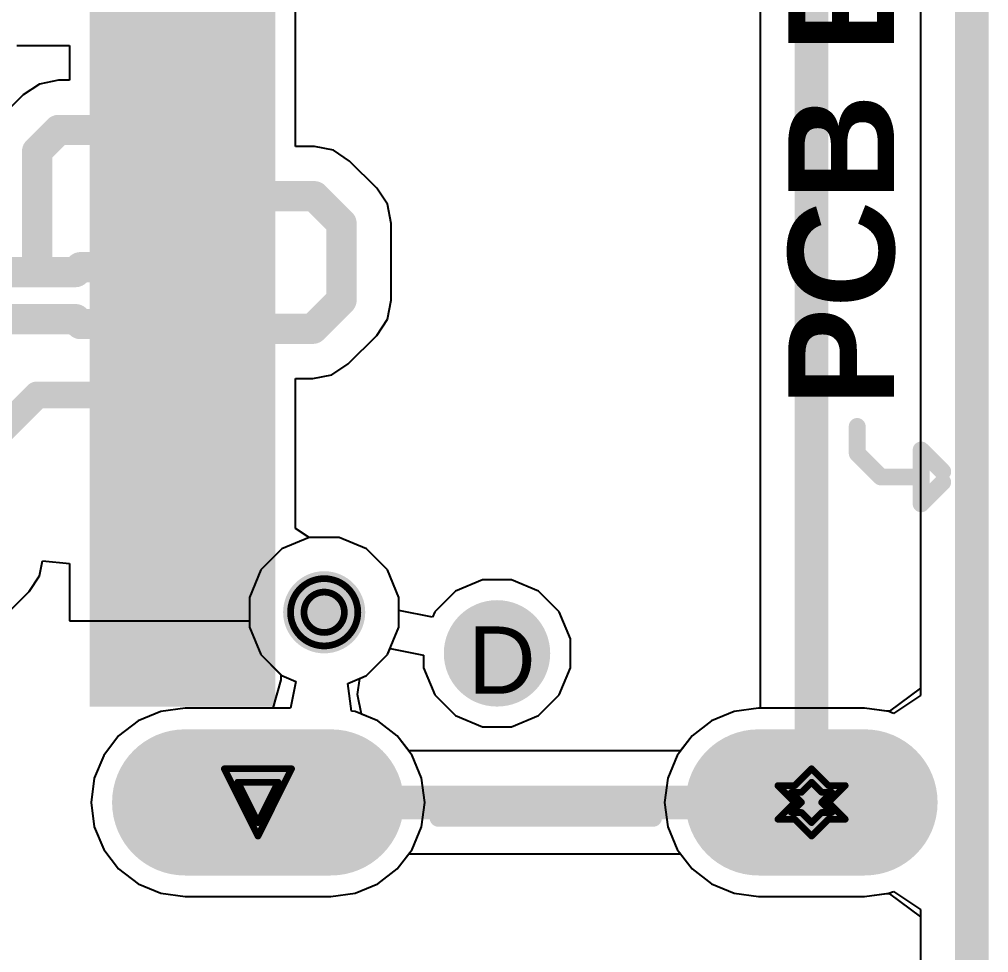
# Model space of a CAD drawing. Header units: inches. Extents: x 0 to 5401, y 0 to 5414.
# Drawn here: x 142.81 to 150.13, y 73.13 to 80.17 of the extents above; entities that cross this region are included whole.
import ezdxf

# ---------------------------------------------------------------- set-up
doc = ezdxf.new("R2010")
doc.units = ezdxf.units.IN
for name, color, linetype in [('Board Outline', 216, 'Continuous'), ('Bottom Layer', 5, 'Continuous'), ('Bottom Solder', 6, 'Continuous'), ('Drill Drawing', 1, 'Continuous'), ('Layer 1', 16, 'Continuous'), ('Layer 2', 76, 'Continuous'), ('Mechanical 13', 56, 'Continuous'), ('Multi-Layer', 9, 'Continuous'), ('Pad Holes', 156, 'Continuous'), ('Top Layer', 1, 'Continuous'), ('Top Overlay', 2, 'Continuous'), ('Top Paste', 8, 'Continuous'), ('Top Solder', 216, 'Continuous'), ('Via Holes', 16, 'Continuous')]:
    doc.layers.add(name, color=color, linetype=linetype)
doc.styles.add('Arial', font='', dxfattribs={"height": 0.2})
doc.styles.add('Arial_Bold', font='', dxfattribs={"height": 0.2})
doc.styles.get('Arial').set_extended_font_data('Arial')
doc.styles.get('Arial_Bold').set_extended_font_data('Arial', bold=True)

# ---------------------------------------------------------------- blocks, each defined once
blk = doc.blocks.new('TYPE_C_31_M_12__197')
at = {"layer": 'Bottom Layer'}
h = blk.add_hatch(color=5, dxfattribs=at)
edge = h.paths.add_edge_path()
edge.add_arc((-4.325, 2.355), 0.45, 0, 180)
edge.add_line((-4.775, 2.355), (-4.775, 1.255))
edge.add_arc((-4.325, 1.255), 0.45, 180, 360)
edge.add_line((-3.875, 1.255), (-3.875, 2.355))
h = blk.add_hatch(color=5, dxfattribs=at)
edge = h.paths.add_edge_path()
edge.add_arc((-4.325, -2.775), 0.45, 180, 360)
edge.add_line((-3.875, -2.775), (-3.875, -1.975))
edge.add_arc((-4.325, -1.975), 0.45, 0, 180)
edge.add_line((-4.775, -1.975), (-4.775, -2.775))
at = {"layer": 'Bottom Solder'}
h = blk.add_hatch(color=6, dxfattribs=at)
edge = h.paths.add_edge_path()
edge.add_arc((-4.325, 2.355), 0.5516, 0, 180)
edge.add_line((-4.8766, 2.355), (-4.8766, 1.255))
edge.add_arc((-4.325, 1.255), 0.5516, 180, 360)
edge.add_line((-3.7734, 1.255), (-3.7734, 2.355))
h = blk.add_hatch(color=6, dxfattribs=at)
edge = h.paths.add_edge_path()
edge.add_arc((-2.89, 1.305), 0.1016, 0, 360)
h = blk.add_hatch(color=6, dxfattribs=at)
edge = h.paths.add_edge_path()
edge.add_arc((-4.325, -2.775), 0.5516, 180, 360)
edge.add_line((-3.7734, -2.775), (-3.7734, -1.975))
edge.add_arc((-4.325, -1.975), 0.5516, 0, 180)
edge.add_line((-4.8766, -1.975), (-4.8766, -2.775))
at = {"layer": 'Layer 1'}
h = blk.add_hatch(color=16, dxfattribs=at)
edge = h.paths.add_edge_path()
edge.add_arc((-4.325, 2.355), 0.45, 0, 180)
edge.add_line((-4.775, 2.355), (-4.775, 1.255))
edge.add_arc((-4.325, 1.255), 0.45, 180, 360)
edge.add_line((-3.875, 1.255), (-3.875, 2.355))
h = blk.add_hatch(color=16, dxfattribs=at)
edge = h.paths.add_edge_path()
edge.add_arc((-4.325, -2.775), 0.45, 180, 360)
edge.add_line((-3.875, -2.775), (-3.875, -1.975))
edge.add_arc((-4.325, -1.975), 0.45, 0, 180)
edge.add_line((-4.775, -1.975), (-4.775, -2.775))
at = {"layer": 'Layer 2'}
h = blk.add_hatch(color=76, dxfattribs=at)
edge = h.paths.add_edge_path()
edge.add_arc((-4.325, 2.355), 0.45, 0, 180)
edge.add_line((-4.775, 2.355), (-4.775, 1.255))
edge.add_arc((-4.325, 1.255), 0.45, 180, 360)
edge.add_line((-3.875, 1.255), (-3.875, 2.355))
h = blk.add_hatch(color=76, dxfattribs=at)
edge = h.paths.add_edge_path()
edge.add_arc((-4.325, -2.775), 0.45, 180, 360)
edge.add_line((-3.875, -2.775), (-3.875, -1.975))
edge.add_arc((-4.325, -1.975), 0.45, 0, 180)
edge.add_line((-4.775, -1.975), (-4.775, -2.775))
at = {"layer": 'Multi-Layer'}
h = blk.add_hatch(color=9, dxfattribs=at)
edge = h.paths.add_edge_path()
edge.add_arc((-4.325, 2.355), 0.45, 0, 180)
edge.add_line((-4.775, 2.355), (-4.775, 1.255))
edge.add_arc((-4.325, 1.255), 0.45, 180, 360)
edge.add_line((-3.875, 1.255), (-3.875, 2.355))
h = blk.add_hatch(color=9, dxfattribs=at)
edge = h.paths.add_edge_path()
edge.add_arc((-4.325, -2.775), 0.45, 180, 360)
edge.add_line((-3.875, -2.775), (-3.875, -1.975))
edge.add_arc((-4.325, -1.975), 0.45, 0, 180)
edge.add_line((-4.775, -1.975), (-4.775, -2.775))
at = {"layer": 'Pad Holes'}
h = blk.add_hatch(color=7, dxfattribs=at)
edge = h.paths.add_edge_path()
edge.add_arc((-4.325, 1.255), 0.3, 180, 360)
edge.add_line((-4.025, 1.255), (-4.025, 2.355))
edge.add_arc((-4.325, 2.355), 0.3, 0, 180)
edge.add_line((-4.625, 2.355), (-4.625, 1.255))
h = blk.add_hatch(color=7, dxfattribs=at)
edge = h.paths.add_edge_path()
edge.add_arc((-2.89, 1.305), 0.31, 0, 360)
h = blk.add_hatch(color=7, dxfattribs=at)
edge = h.paths.add_edge_path()
edge.add_arc((-4.325, -2.775), 0.3, 180, 360)
edge.add_line((-4.025, -2.775), (-4.025, -1.975))
edge.add_arc((-4.325, -1.975), 0.3, 0, 180)
edge.add_line((-4.625, -1.975), (-4.625, -2.775))
at = {"layer": 'Top Layer'}
for points in [[(-3.5, 2.975), (-2.9, 2.975), (-2.9, 1.775), (-3.5, 1.775)], [(-2.7, 2.975), (-2.1, 2.975), (-2.1, 1.775), (-2.7, 1.775)], [(-1.9, 2.975), (-1.6, 2.975), (-1.6, 1.775), (-1.9, 1.775)], [(-1.4, 2.975), (-1.1, 2.975), (-1.1, 1.775), (-1.4, 1.775)], [(-0.9, 2.975), (-0.6, 2.975), (-0.6, 1.775), (-0.9, 1.775)], [(-0.4, 2.975), (-0.1, 2.975), (-0.1, 1.775), (-0.4, 1.775)], [(0.4, 1.775), (0.1, 1.775), (0.1, 2.975), (0.4, 2.975)], [(0.9, 1.775), (0.6, 1.775), (0.6, 2.975), (0.9, 2.975)], [(1.4, 1.775), (1.1, 1.775), (1.1, 2.975), (1.4, 2.975)]]:
    blk.add_hatch(color=1, dxfattribs=at).paths.add_polyline_path(points)
h = blk.add_hatch(color=1, dxfattribs=at)
edge = h.paths.add_edge_path()
edge.add_arc((-4.325, 2.355), 0.45, 0, 180)
edge.add_line((-4.775, 2.355), (-4.775, 1.255))
edge.add_arc((-4.325, 1.255), 0.45, 180, 360)
edge.add_line((-3.875, 1.255), (-3.875, 2.355))
h = blk.add_hatch(color=1, dxfattribs=at)
edge = h.paths.add_edge_path()
edge.add_arc((-4.325, -2.775), 0.45, 180, 360)
edge.add_line((-3.875, -2.775), (-3.875, -1.975))
edge.add_arc((-4.325, -1.975), 0.45, 0, 180)
edge.add_line((-4.775, -1.975), (-4.775, -2.775))
at = {"layer": 'Top Paste'}
for points in [[(-3.5, 2.975), (-2.9, 2.975), (-2.9, 1.775), (-3.5, 1.775)], [(-2.7, 2.975), (-2.1, 2.975), (-2.1, 1.775), (-2.7, 1.775)], [(-1.9, 2.975), (-1.6, 2.975), (-1.6, 1.775), (-1.9, 1.775)], [(-1.4, 2.975), (-1.1, 2.975), (-1.1, 1.775), (-1.4, 1.775)], [(-0.9, 2.975), (-0.6, 2.975), (-0.6, 1.775), (-0.9, 1.775)], [(-0.4, 2.975), (-0.1, 2.975), (-0.1, 1.775), (-0.4, 1.775)], [(0.4, 1.775), (0.1, 1.775), (0.1, 2.975), (0.4, 2.975)], [(0.9, 1.775), (0.6, 1.775), (0.6, 2.975), (0.9, 2.975)], [(1.4, 1.775), (1.1, 1.775), (1.1, 2.975), (1.4, 2.975)]]:
    blk.add_hatch(color=8, dxfattribs=at).paths.add_polyline_path(points)
at = {"layer": 'Top Solder'}
for points in [[(-3.6016, 3.0766), (-2.7984, 3.0766), (-2.7984, 1.6734), (-3.6016, 1.6734)], [(-2.8016, 3.0766), (-1.9984, 3.0766), (-1.9984, 1.6734), (-2.8016, 1.6734)], [(-2.0016, 3.0766), (-1.4984, 3.0766), (-1.4984, 1.6734), (-2.0016, 1.6734)], [(-1.5016, 3.0766), (-0.9984, 3.0766), (-0.9984, 1.6734), (-1.5016, 1.6734)], [(-1.0016, 3.0766), (-0.4984, 3.0766), (-0.4984, 1.6734), (-1.0016, 1.6734)], [(-0.5016, 3.0766), (0.0016, 3.0766), (0.0016, 1.6734), (-0.5016, 1.6734)], [(0.5016, 1.6734), (-0.0016, 1.6734), (-0.0016, 3.0766), (0.5016, 3.0766)], [(1.0016, 1.6734), (0.4984, 1.6734), (0.4984, 3.0766), (1.0016, 3.0766)], [(1.5016, 1.6734), (0.9984, 1.6734), (0.9984, 3.0766), (1.5016, 3.0766)], [(2.0016, 1.6734), (1.4984, 1.6734), (1.4984, 3.0766), (2.0016, 3.0766)]]:
    blk.add_hatch(color=216, dxfattribs=at).paths.add_polyline_path(points)
h = blk.add_hatch(color=216, dxfattribs=at)
edge = h.paths.add_edge_path()
edge.add_arc((-4.325, 2.355), 0.5516, 0, 180)
edge.add_line((-4.8766, 2.355), (-4.8766, 1.255))
edge.add_arc((-4.325, 1.255), 0.5516, 180, 360)
edge.add_line((-3.7734, 1.255), (-3.7734, 2.355))
h = blk.add_hatch(color=216, dxfattribs=at)
edge = h.paths.add_edge_path()
edge.add_arc((-2.89, 1.305), 0.1016, 0, 360)
h = blk.add_hatch(color=216, dxfattribs=at)
edge = h.paths.add_edge_path()
edge.add_arc((-4.325, -2.775), 0.5516, 180, 360)
edge.add_line((-3.7734, -2.775), (-3.7734, -1.975))
edge.add_arc((-4.325, -1.975), 0.5516, 0, 180)
edge.add_line((-4.8766, -1.975), (-4.8766, -2.775))
at = {"layer": 'Mechanical 13'}
for points in [[(-1.6906, -2.7196, 0.127, 0.127, 0), (-1.8684, -2.8974, 0.127, 0.127, 0)], [(-1.6906, -2.7196, 0.127, 0.127, 0), (-1.4874, -2.7196, 0.127, 0.127, 0)], [(-1.8684, -2.8974, 0.127, 0.127, 0), (-1.8684, -3.2022, 0.127, 0.127, 0)], [(-2.0716, -3.2022, 0.127, 0.127, 0), (-1.9084, -3.3654, 0.127, 0.127, 0)], [(-2.0716, -3.2022, 0.127, 0.127, 0), (-1.8684, -3.2022, 0.127, 0.127, 0)], [(-1.8684, -3.2022, 0.127, 0.127, 0), (-1.6652, -3.2022, 0.127, 0.127, 0)], [(-1.6652, -3.2022, 0.127, 0.127, 0), (-1.8284, -3.3654, 0.127, 0.127, 0)]]:
    blk.add_lwpolyline(points, format="xyseb", dxfattribs=at)
for points in [[(-1.7223, -2.7196, 0.0635, 0.0635, 1), (-1.6588, -2.7196, 0.0635, 0.0635, 1)], [(-1.7223, -2.7196, 0.0635, 0.0635, 1), (-1.6588, -2.7196, 0.0635, 0.0635, 1)], [(-1.5191, -2.7196, 0.0635, 0.0635, 1), (-1.4556, -2.7196, 0.0635, 0.0635, 1)], [(-1.9001, -2.8974, 0.0635, 0.0635, 1), (-1.8366, -2.8974, 0.0635, 0.0635, 1)], [(-1.9001, -2.8974, 0.0635, 0.0635, 1), (-1.8366, -2.8974, 0.0635, 0.0635, 1)], [(-2.1033, -3.2022, 0.0635, 0.0635, 1), (-2.0398, -3.2022, 0.0635, 0.0635, 1)], [(-2.1033, -3.2022, 0.0635, 0.0635, 1), (-2.0398, -3.2022, 0.0635, 0.0635, 1)], [(-1.9001, -3.2022, 0.0635, 0.0635, 1), (-1.8366, -3.2022, 0.0635, 0.0635, 1)], [(-1.9001, -3.2022, 0.0635, 0.0635, 1), (-1.8366, -3.2022, 0.0635, 0.0635, 1)], [(-1.9001, -3.2022, 0.0635, 0.0635, 1), (-1.8366, -3.2022, 0.0635, 0.0635, 1)], [(-1.6969, -3.2022, 0.0635, 0.0635, 1), (-1.6334, -3.2022, 0.0635, 0.0635, 1)], [(-1.6969, -3.2022, 0.0635, 0.0635, 1), (-1.6334, -3.2022, 0.0635, 0.0635, 1)], [(-1.9401, -3.3654, 0.0635, 0.0635, 1), (-1.8766, -3.3654, 0.0635, 0.0635, 1)], [(-1.8601, -3.3654, 0.0635, 0.0635, 1), (-1.7966, -3.3654, 0.0635, 0.0635, 1)]]:
    blk.add_lwpolyline(points, format="xyseb", close=True, dxfattribs=at)
at = {"layer": 'Top Overlay'}
for points in [[(-4.4446, 0.4446, 0.127, 0.127, 0), (-4.4446, -1.181, 0.127, 0.127, 0)], [(-4.4954, -3.569, 0.127, 0.127, 0), (4.4954, -3.569, 0.127, 0.127, 0)]]:
    blk.add_lwpolyline(points, format="xyseb", dxfattribs=at)
for points in [[(-4.4763, 0.4446, 0.0635, 0.0635, 1), (-4.4128, 0.4446, 0.0635, 0.0635, 1)], [(-4.4763, -1.181, 0.0635, 0.0635, 1), (-4.4128, -1.181, 0.0635, 0.0635, 1)], [(-4.5271, -3.569, 0.0635, 0.0635, 1), (-4.4636, -3.569, 0.0635, 0.0635, 1)]]:
    blk.add_lwpolyline(points, format="xyseb", close=True, dxfattribs=at)
at = {"layer": 'Mechanical 13', "style": 'Arial_Bold'}
blk.add_text('PCB Edge', height=0.8, dxfattribs=at).set_placement((-1.3382, -2.9986))

msp = doc.modelspace()

# ---------------------------------------------------------------- hatches: boundary and pattern name
at = {"layer": 'Bottom Layer'}
h = msp.add_hatch(color=5, dxfattribs=at)
edge = h.paths.add_edge_path()
edge.add_arc((146.4152, 75.3866), 0.3, 0, 360)
at = {"layer": 'Bottom Solder'}
h = msp.add_hatch(color=6, dxfattribs=at)
edge = h.paths.add_edge_path()
edge.add_arc((146.4152, 75.3866), 0.4016, 0, 360)
at = {"layer": 'Layer 1'}
h = msp.add_hatch(color=16, dxfattribs=at)
edge = h.paths.add_edge_path()
edge.add_arc((146.4152, 75.3866), 0.3, 0, 360)
at = {"layer": 'Layer 2'}
h = msp.add_hatch(color=76, dxfattribs=at)
edge = h.paths.add_edge_path()
edge.add_arc((146.4152, 75.3866), 0.3, 0, 360)
at = {"layer": 'Top Layer'}
h = msp.add_hatch(color=1, dxfattribs=at)
edge = h.paths.add_edge_path()
edge.add_arc((146.4152, 75.3866), 0.3, 0, 360)
at = {"layer": 'Top Solder'}
h = msp.add_hatch(color=216, dxfattribs=at)
edge = h.paths.add_edge_path()
edge.add_arc((146.4152, 75.3866), 0.4016, 0, 360)
at = {"layer": 'Via Holes'}
h = msp.add_hatch(color=7, dxfattribs=at)
edge = h.paths.add_edge_path()
edge.add_arc((146.4152, 75.3866), 0.15, 0, 360)

# ---------------------------------------------------------------- linework, layer by layer
at = {"layer": 'Board Outline'}
msp.add_lwpolyline([(150, 0, 0.254, 0.254, 0), (150, 117, 0.254, 0.254, 0)], format="xyseb", dxfattribs=at)
at = {"layer": 'Bottom Layer'}
for p, q in [((148.4017, 82.2015), (148.4017, 74.9717)), ((144.998, 76.2606), (144.7907, 76.1747)), ((145.2224, 76.2606), (144.998, 76.2606)), ((145.4297, 76.1747), (145.2224, 76.2606)), ((144.7907, 76.1747), (144.6321, 76.0161)), ((145.5883, 76.0161), (145.4297, 76.1747)), ((144.6321, 76.0161), (144.5462, 75.8088)), ((145.6742, 75.8088), (145.5883, 76.0161)), ((144.5462, 75.8088), (144.5462, 75.5844)), ((145.6742, 75.5844), (145.6742, 75.8088)), ((144.5462, 75.5844), (144.6321, 75.3771)), ((145.5883, 75.3771), (145.6742, 75.5844)), ((144.6321, 75.3771), (144.7907, 75.2185)), ((145.4297, 75.2185), (145.5883, 75.3771)), ((144.7907, 75.2185), (144.896, 75.1749)), ((144.896, 75.1749), (144.8555, 74.9717)), ((145.2881, 75.1598), (145.4297, 75.2185)), ((145.3155, 74.9512), (145.2881, 75.1598)), ((143.8764, 74.9475), (143.7052, 74.8766)), ((144.0602, 74.9717), (143.8764, 74.9475)), ((144.8555, 74.9717), (144.0602, 74.9717)), ((145.344, 74.9475), (145.3155, 74.9512)), ((145.5153, 74.8766), (145.344, 74.9475)), ((148.2064, 74.9475), (148.0352, 74.8766)), ((148.3902, 74.9717), (148.2064, 74.9475)), ((148.4017, 74.9717), (148.3902, 74.9717)), ((143.7052, 74.8766), (143.5581, 74.7637)), ((145.6623, 74.7637), (145.5153, 74.8766)), ((148.0352, 74.8766), (147.8881, 74.7637)), ((143.5581, 74.7637), (143.4453, 74.6167)), ((145.7495, 74.6501), (145.6623, 74.7637)), ((147.8881, 74.7637), (147.8009, 74.6501)), ((147.8009, 74.6501), (145.7495, 74.6501)), ((143.4453, 74.6167), (143.3743, 74.4454)), ((143.3743, 74.4454), (143.3501, 74.2616)), ((143.3501, 74.2616), (143.3743, 74.0778)), ((143.3743, 74.0778), (143.4453, 73.9066)), ((143.4453, 73.9066), (143.5581, 73.7595)), ((145.6623, 73.7595), (145.7495, 73.8731)), ((145.7495, 73.8731), (147.8009, 73.8731)), ((147.8009, 73.8731), (147.8881, 73.7595)), ((143.5581, 73.7595), (143.7052, 73.6467)), ((145.5153, 73.6467), (145.6623, 73.7595)), ((147.8881, 73.7595), (148.0352, 73.6467)), ((143.7052, 73.6467), (143.8764, 73.5757)), ((145.344, 73.5757), (145.5153, 73.6467)), ((148.0352, 73.6467), (148.2064, 73.5757)), ((143.8764, 73.5757), (144.0602, 73.5515)), ((144.0602, 73.5515), (145.1602, 73.5515)), ((145.1602, 73.5515), (145.344, 73.5757)), ((148.2064, 73.5757), (148.3902, 73.5515)), ((148.3902, 73.5515), (149.1902, 73.5515)), ((149.1902, 73.5515), (149.374, 73.5757)), ((149.374, 73.5757), (149.4084, 73.59)), ((149.4084, 73.59), (149.6116, 73.4542)), ((149.6116, 73.4542), (149.6116, 68.426))]:
    msp.add_line(p, q, dxfattribs=at)
for points in [[(148.7902, 74.2616, 0.254, 0.254, 0), (148.7902, 82.9116, 0.254, 0.254, 0)], [(144.6102, 74.2616, 0.254, 0.254, 0), (148.7902, 74.2616, 0.254, 0.254, 0)]]:
    msp.add_lwpolyline(points, format="xyseb", dxfattribs=at)
for points in [[(144.5467, 74.2616, 0.127, 0.127, 1), (144.6737, 74.2616, 0.127, 0.127, 1)], [(148.7267, 74.2616, 0.127, 0.127, 1), (148.8537, 74.2616, 0.127, 0.127, 1)], [(148.7267, 74.2616, 0.127, 0.127, 1), (148.8537, 74.2616, 0.127, 0.127, 1)]]:
    msp.add_lwpolyline(points, format="xyseb", close=True, dxfattribs=at)
at = {"layer": 'Drill Drawing'}
for points in [[(145.3642, 75.6966, 0.0508, 0.0508, 1), (144.8562, 75.6966, 0.0508, 0.0508, 1)], [(145.2626, 75.6966, 0.0508, 0.0508, 1), (144.9578, 75.6966, 0.0508, 0.0508, 1)], [(144.8435, 75.6966, 0.0254, 0.0254, 1), (144.8689, 75.6966, 0.0254, 0.0254, 1)], [(144.9451, 75.6966, 0.0254, 0.0254, 1), (144.9705, 75.6966, 0.0254, 0.0254, 1)], [(145.2499, 75.6966, 0.0254, 0.0254, 1), (145.2753, 75.6966, 0.0254, 0.0254, 1)], [(145.3515, 75.6966, 0.0254, 0.0254, 1), (145.3769, 75.6966, 0.0254, 0.0254, 1)], [(144.3435, 74.5156, 0.0254, 0.0254, 1), (144.3689, 74.5156, 0.0254, 0.0254, 1)], [(144.3435, 74.5156, 0.0254, 0.0254, 1), (144.3689, 74.5156, 0.0254, 0.0254, 1)], [(144.8515, 74.5156, 0.0254, 0.0254, 1), (144.8769, 74.5156, 0.0254, 0.0254, 1)], [(144.8515, 74.5156, 0.0254, 0.0254, 1), (144.8769, 74.5156, 0.0254, 0.0254, 1)], [(148.7775, 74.5156, 0.0254, 0.0254, 1), (148.8029, 74.5156, 0.0254, 0.0254, 1)], [(148.7775, 74.5156, 0.0254, 0.0254, 1), (148.8029, 74.5156, 0.0254, 0.0254, 1)], [(144.4451, 74.414, 0.0254, 0.0254, 1), (144.4705, 74.414, 0.0254, 0.0254, 1)], [(144.4451, 74.414, 0.0254, 0.0254, 1), (144.4705, 74.414, 0.0254, 0.0254, 1)], [(144.7499, 74.414, 0.0254, 0.0254, 1), (144.7753, 74.414, 0.0254, 0.0254, 1)], [(144.7499, 74.414, 0.0254, 0.0254, 1), (144.7753, 74.414, 0.0254, 0.0254, 1)], [(148.7775, 74.414, 0.0254, 0.0254, 1), (148.8029, 74.414, 0.0254, 0.0254, 1)], [(148.7775, 74.414, 0.0254, 0.0254, 1), (148.8029, 74.414, 0.0254, 0.0254, 1)], [(148.5235, 74.3886, 0.0254, 0.0254, 1), (148.5489, 74.3886, 0.0254, 0.0254, 1)], [(148.5235, 74.3886, 0.0254, 0.0254, 1), (148.5489, 74.3886, 0.0254, 0.0254, 1)], [(148.6251, 74.3378, 0.0254, 0.0254, 1), (148.6505, 74.3378, 0.0254, 0.0254, 1)], [(148.6251, 74.3378, 0.0254, 0.0254, 1), (148.6505, 74.3378, 0.0254, 0.0254, 1)], [(148.6505, 74.3886, 0.0254, 0.0254, 1), (148.6759, 74.3886, 0.0254, 0.0254, 1)], [(148.6505, 74.3886, 0.0254, 0.0254, 1), (148.6759, 74.3886, 0.0254, 0.0254, 1)], [(148.7013, 74.3378, 0.0254, 0.0254, 1), (148.7267, 74.3378, 0.0254, 0.0254, 1)], [(148.7013, 74.3378, 0.0254, 0.0254, 1), (148.7267, 74.3378, 0.0254, 0.0254, 1)], [(148.8537, 74.3378, 0.0254, 0.0254, 1), (148.8791, 74.3378, 0.0254, 0.0254, 1)], [(148.8537, 74.3378, 0.0254, 0.0254, 1), (148.8791, 74.3378, 0.0254, 0.0254, 1)], [(148.9045, 74.3886, 0.0254, 0.0254, 1), (148.9299, 74.3886, 0.0254, 0.0254, 1)], [(148.9045, 74.3886, 0.0254, 0.0254, 1), (148.9299, 74.3886, 0.0254, 0.0254, 1)], [(148.9299, 74.3378, 0.0254, 0.0254, 1), (148.9553, 74.3378, 0.0254, 0.0254, 1)], [(148.9299, 74.3378, 0.0254, 0.0254, 1), (148.9553, 74.3378, 0.0254, 0.0254, 1)], [(149.0315, 74.3886, 0.0254, 0.0254, 1), (149.0569, 74.3886, 0.0254, 0.0254, 1)], [(149.0315, 74.3886, 0.0254, 0.0254, 1), (149.0569, 74.3886, 0.0254, 0.0254, 1)], [(148.6505, 74.2616, 0.0254, 0.0254, 1), (148.6759, 74.2616, 0.0254, 0.0254, 1)], [(148.6505, 74.2616, 0.0254, 0.0254, 1), (148.6759, 74.2616, 0.0254, 0.0254, 1)], [(148.7013, 74.2616, 0.0254, 0.0254, 1), (148.7267, 74.2616, 0.0254, 0.0254, 1)], [(148.7013, 74.2616, 0.0254, 0.0254, 1), (148.7267, 74.2616, 0.0254, 0.0254, 1)], [(148.8537, 74.2616, 0.0254, 0.0254, 1), (148.8791, 74.2616, 0.0254, 0.0254, 1)], [(148.8537, 74.2616, 0.0254, 0.0254, 1), (148.8791, 74.2616, 0.0254, 0.0254, 1)], [(148.9045, 74.2616, 0.0254, 0.0254, 1), (148.9299, 74.2616, 0.0254, 0.0254, 1)], [(148.9045, 74.2616, 0.0254, 0.0254, 1), (148.9299, 74.2616, 0.0254, 0.0254, 1)], [(148.6251, 74.1854, 0.0254, 0.0254, 1), (148.6505, 74.1854, 0.0254, 0.0254, 1)], [(148.6251, 74.1854, 0.0254, 0.0254, 1), (148.6505, 74.1854, 0.0254, 0.0254, 1)], [(148.7013, 74.1854, 0.0254, 0.0254, 1), (148.7267, 74.1854, 0.0254, 0.0254, 1)], [(148.7013, 74.1854, 0.0254, 0.0254, 1), (148.7267, 74.1854, 0.0254, 0.0254, 1)], [(148.8537, 74.1854, 0.0254, 0.0254, 1), (148.8791, 74.1854, 0.0254, 0.0254, 1)], [(148.8537, 74.1854, 0.0254, 0.0254, 1), (148.8791, 74.1854, 0.0254, 0.0254, 1)], [(148.9299, 74.1854, 0.0254, 0.0254, 1), (148.9553, 74.1854, 0.0254, 0.0254, 1)], [(148.9299, 74.1854, 0.0254, 0.0254, 1), (148.9553, 74.1854, 0.0254, 0.0254, 1)], [(144.5975, 74.1092, 0.0254, 0.0254, 1), (144.6229, 74.1092, 0.0254, 0.0254, 1)], [(144.5975, 74.1092, 0.0254, 0.0254, 1), (144.6229, 74.1092, 0.0254, 0.0254, 1)], [(148.5235, 74.1346, 0.0254, 0.0254, 1), (148.5489, 74.1346, 0.0254, 0.0254, 1)], [(148.5235, 74.1346, 0.0254, 0.0254, 1), (148.5489, 74.1346, 0.0254, 0.0254, 1)], [(148.6505, 74.1346, 0.0254, 0.0254, 1), (148.6759, 74.1346, 0.0254, 0.0254, 1)], [(148.6505, 74.1346, 0.0254, 0.0254, 1), (148.6759, 74.1346, 0.0254, 0.0254, 1)], [(148.7775, 74.1092, 0.0254, 0.0254, 1), (148.8029, 74.1092, 0.0254, 0.0254, 1)], [(148.7775, 74.1092, 0.0254, 0.0254, 1), (148.8029, 74.1092, 0.0254, 0.0254, 1)], [(148.9045, 74.1346, 0.0254, 0.0254, 1), (148.9299, 74.1346, 0.0254, 0.0254, 1)], [(148.9045, 74.1346, 0.0254, 0.0254, 1), (148.9299, 74.1346, 0.0254, 0.0254, 1)], [(149.0315, 74.1346, 0.0254, 0.0254, 1), (149.0569, 74.1346, 0.0254, 0.0254, 1)], [(149.0315, 74.1346, 0.0254, 0.0254, 1), (149.0569, 74.1346, 0.0254, 0.0254, 1)], [(144.5975, 74.0076, 0.0254, 0.0254, 1), (144.6229, 74.0076, 0.0254, 0.0254, 1)], [(144.5975, 74.0076, 0.0254, 0.0254, 1), (144.6229, 74.0076, 0.0254, 0.0254, 1)], [(148.7775, 74.0076, 0.0254, 0.0254, 1), (148.8029, 74.0076, 0.0254, 0.0254, 1)], [(148.7775, 74.0076, 0.0254, 0.0254, 1), (148.8029, 74.0076, 0.0254, 0.0254, 1)]]:
    msp.add_lwpolyline(points, format="xyseb", close=True, dxfattribs=at)
for points in [[(144.3562, 74.5156, 0.0508, 0.0508, 0), (144.8642, 74.5156, 0.0508, 0.0508, 0)], [(144.3562, 74.5156, 0.0508, 0.0508, 0), (144.6102, 74.0076, 0.0508, 0.0508, 0)], [(144.6102, 74.0076, 0.0508, 0.0508, 0), (144.8642, 74.5156, 0.0508, 0.0508, 0)], [(148.6632, 74.3886, 0.0508, 0.0508, 0), (148.7902, 74.5156, 0.0508, 0.0508, 0)], [(148.7902, 74.5156, 0.0508, 0.0508, 0), (148.9172, 74.3886, 0.0508, 0.0508, 0)], [(144.4578, 74.414, 0.0508, 0.0508, 0), (144.7626, 74.414, 0.0508, 0.0508, 0)], [(144.4578, 74.414, 0.0508, 0.0508, 0), (144.6102, 74.1092, 0.0508, 0.0508, 0)], [(144.6102, 74.1092, 0.0508, 0.0508, 0), (144.7626, 74.414, 0.0508, 0.0508, 0)], [(148.714, 74.3378, 0.0508, 0.0508, 0), (148.7902, 74.414, 0.0508, 0.0508, 0)], [(148.7902, 74.414, 0.0508, 0.0508, 0), (148.8664, 74.3378, 0.0508, 0.0508, 0)], [(148.5362, 74.3886, 0.0508, 0.0508, 0), (148.6632, 74.2616, 0.0508, 0.0508, 0)], [(148.5362, 74.3886, 0.0508, 0.0508, 0), (148.6632, 74.3886, 0.0508, 0.0508, 0)], [(148.6378, 74.3378, 0.0508, 0.0508, 0), (148.714, 74.2616, 0.0508, 0.0508, 0)], [(148.6378, 74.3378, 0.0508, 0.0508, 0), (148.714, 74.3378, 0.0508, 0.0508, 0)], [(148.8664, 74.3378, 0.0508, 0.0508, 0), (148.9426, 74.3378, 0.0508, 0.0508, 0)], [(148.8664, 74.2616, 0.0508, 0.0508, 0), (148.9426, 74.3378, 0.0508, 0.0508, 0)], [(148.9172, 74.3886, 0.0508, 0.0508, 0), (149.0442, 74.3886, 0.0508, 0.0508, 0)], [(148.9172, 74.2616, 0.0508, 0.0508, 0), (149.0442, 74.3886, 0.0508, 0.0508, 0)], [(148.5362, 74.1346, 0.0508, 0.0508, 0), (148.6632, 74.2616, 0.0508, 0.0508, 0)], [(148.6378, 74.1854, 0.0508, 0.0508, 0), (148.714, 74.2616, 0.0508, 0.0508, 0)], [(148.8664, 74.2616, 0.0508, 0.0508, 0), (148.9426, 74.1854, 0.0508, 0.0508, 0)], [(148.9172, 74.2616, 0.0508, 0.0508, 0), (149.0442, 74.1346, 0.0508, 0.0508, 0)], [(148.6378, 74.1854, 0.0508, 0.0508, 0), (148.714, 74.1854, 0.0508, 0.0508, 0)], [(148.714, 74.1854, 0.0508, 0.0508, 0), (148.7902, 74.1092, 0.0508, 0.0508, 0)], [(148.7902, 74.1092, 0.0508, 0.0508, 0), (148.8664, 74.1854, 0.0508, 0.0508, 0)], [(148.8664, 74.1854, 0.0508, 0.0508, 0), (148.9426, 74.1854, 0.0508, 0.0508, 0)], [(148.5362, 74.1346, 0.0508, 0.0508, 0), (148.6632, 74.1346, 0.0508, 0.0508, 0)], [(148.6632, 74.1346, 0.0508, 0.0508, 0), (148.7902, 74.0076, 0.0508, 0.0508, 0)], [(148.7902, 74.0076, 0.0508, 0.0508, 0), (148.9172, 74.1346, 0.0508, 0.0508, 0)], [(148.9172, 74.1346, 0.0508, 0.0508, 0), (149.0442, 74.1346, 0.0508, 0.0508, 0)]]:
    msp.add_lwpolyline(points, format="xyseb", dxfattribs=at)
at = {"layer": 'Layer 1'}
for p, q in [((149.6116, 82.0492), (149.6116, 75.124)), ((144.998, 76.2606), (144.7907, 76.1747)), ((145.2224, 76.2606), (144.998, 76.2606)), ((145.4297, 76.1747), (145.2224, 76.2606)), ((144.7907, 76.1747), (144.6321, 76.0161)), ((145.5883, 76.0161), (145.4297, 76.1747)), ((144.6321, 76.0161), (144.5462, 75.8088)), ((145.6742, 75.8088), (145.5883, 76.0161)), ((146.305, 75.9406), (146.1014, 75.8563)), ((146.5254, 75.9406), (146.305, 75.9406)), ((146.729, 75.8563), (146.5254, 75.9406)), ((146.1014, 75.8563), (145.9456, 75.7004)), ((146.8849, 75.7004), (146.729, 75.8563)), ((144.5462, 75.8088), (144.5462, 75.5844)), ((145.6742, 75.7091), (145.6742, 75.8088)), ((145.9282, 75.6586), (145.6742, 75.7091)), ((145.9456, 75.7004), (145.9282, 75.6586)), ((146.9692, 75.4968), (146.8849, 75.7004)), ((144.5462, 75.5844), (144.6321, 75.3771)), ((146.9692, 75.2764), (146.9692, 75.4968)), ((144.6321, 75.3771), (144.7835, 75.2257)), ((145.4297, 75.2185), (145.5883, 75.3771)), ((145.5883, 75.3771), (145.6072, 75.4227)), ((145.6072, 75.4227), (145.8612, 75.3721)), ((145.8612, 75.3721), (145.8612, 75.2764)), ((145.8612, 75.2764), (145.9456, 75.0728)), ((146.8849, 75.0728), (146.9692, 75.2764)), ((144.782, 75.1866), (144.7228, 74.9717)), ((144.7835, 75.2257), (144.782, 75.1866)), ((145.3625, 75.077), (145.3798, 75.1978)), ((145.3798, 75.1978), (145.4297, 75.2185)), ((149.6116, 75.124), (149.3789, 74.9512)), ((145.3916, 74.9278), (145.3625, 75.077)), ((145.9456, 75.0728), (146.1014, 74.917)), ((146.729, 74.917), (146.8849, 75.0728)), ((143.8764, 74.9475), (143.7052, 74.8766)), ((144.0602, 74.9717), (143.8764, 74.9475)), ((144.7228, 74.9717), (144.0602, 74.9717)), ((148.2064, 74.9475), (148.0352, 74.8766)), ((148.3902, 74.9717), (148.2064, 74.9475)), ((149.1902, 74.9717), (148.3902, 74.9717)), ((149.3576, 74.9497), (149.1902, 74.9717)), ((149.3789, 74.9512), (149.3576, 74.9497)), ((143.7052, 74.8766), (143.5581, 74.7637)), ((145.5153, 74.8766), (145.3916, 74.9278)), ((145.6623, 74.7637), (145.5153, 74.8766)), ((146.1014, 74.917), (146.305, 74.8326)), ((146.5254, 74.8326), (146.729, 74.917)), ((148.0352, 74.8766), (147.8881, 74.7637)), ((146.305, 74.8326), (146.5254, 74.8326)), ((143.5581, 74.7637), (143.4453, 74.6167)), ((145.7752, 74.6167), (145.6623, 74.7637)), ((147.8881, 74.7637), (147.7753, 74.6166)), ((143.4453, 74.6167), (143.3743, 74.4454)), ((145.8461, 74.4454), (145.7752, 74.6167)), ((147.7753, 74.6166), (147.7043, 74.4454)), ((143.3743, 74.4454), (143.3501, 74.2616)), ((145.8703, 74.2616), (145.8461, 74.4454)), ((147.7043, 74.4454), (147.6801, 74.2616)), ((143.3501, 74.2616), (143.3743, 74.0778)), ((145.8461, 74.0778), (145.8703, 74.2616)), ((147.6801, 74.2616), (147.7043, 74.0778)), ((143.3743, 74.0778), (143.4453, 73.9066)), ((145.7752, 73.9066), (145.8461, 74.0778)), ((147.7043, 74.0778), (147.7753, 73.9066)), ((143.4453, 73.9066), (143.5581, 73.7595)), ((145.6623, 73.7595), (145.7752, 73.9066)), ((147.7753, 73.9066), (147.8881, 73.7595)), ((143.5581, 73.7595), (143.7052, 73.6467)), ((145.5153, 73.6467), (145.6623, 73.7595)), ((147.8881, 73.7595), (148.0352, 73.6467)), ((143.7052, 73.6467), (143.8764, 73.5757)), ((145.344, 73.5757), (145.5153, 73.6467)), ((148.0352, 73.6467), (148.2064, 73.5757)), ((143.8764, 73.5757), (144.0602, 73.5515)), ((144.0602, 73.5515), (145.1602, 73.5515)), ((145.1602, 73.5515), (145.344, 73.5757)), ((148.2064, 73.5757), (148.3902, 73.5515)), ((148.3902, 73.5515), (149.1902, 73.5515)), ((149.1902, 73.5515), (149.3576, 73.5736)), ((149.3576, 73.5736), (149.3789, 73.5721)), ((149.3789, 73.5721), (149.6116, 73.3992)), ((149.6116, 73.3992), (149.6116, 68.426))]:
    msp.add_line(p, q, dxfattribs=at)
at = {"layer": 'Layer 2'}
for p, q in [((149.6116, 82.0492), (149.6116, 75.124)), ((144.998, 76.2606), (144.7907, 76.1747)), ((145.2224, 76.2606), (144.998, 76.2606)), ((145.4297, 76.1747), (145.2224, 76.2606)), ((144.7907, 76.1747), (144.6321, 76.0161)), ((145.5883, 76.0161), (145.4297, 76.1747)), ((144.6321, 76.0161), (144.5462, 75.8088)), ((145.6742, 75.8088), (145.5883, 76.0161)), ((146.305, 75.9406), (146.1014, 75.8563)), ((146.5254, 75.9406), (146.305, 75.9406)), ((146.729, 75.8563), (146.5254, 75.9406)), ((146.1014, 75.8563), (145.9456, 75.7004)), ((146.8849, 75.7004), (146.729, 75.8563)), ((144.5462, 75.8088), (144.5462, 75.5844)), ((145.6742, 75.7091), (145.6742, 75.8088)), ((145.9282, 75.6586), (145.6742, 75.7091)), ((145.9456, 75.7004), (145.9282, 75.6586)), ((146.9692, 75.4968), (146.8849, 75.7004)), ((144.5462, 75.5844), (144.6321, 75.3771)), ((146.9692, 75.2764), (146.9692, 75.4968)), ((144.6321, 75.3771), (144.7835, 75.2257)), ((145.4297, 75.2185), (145.5883, 75.3771)), ((145.5883, 75.3771), (145.6072, 75.4227)), ((145.6072, 75.4227), (145.8612, 75.3721)), ((145.8612, 75.3721), (145.8612, 75.2764)), ((145.8612, 75.2764), (145.9456, 75.0728)), ((146.8849, 75.0728), (146.9692, 75.2764)), ((144.782, 75.1866), (144.7228, 74.9717)), ((144.7835, 75.2257), (144.782, 75.1866)), ((145.3625, 75.077), (145.3798, 75.1978)), ((145.3798, 75.1978), (145.4297, 75.2185)), ((149.6116, 75.124), (149.3789, 74.9512)), ((145.3916, 74.9278), (145.3625, 75.077)), ((145.9456, 75.0728), (146.1014, 74.917)), ((146.729, 74.917), (146.8849, 75.0728)), ((143.8764, 74.9475), (143.7052, 74.8766)), ((144.0602, 74.9717), (143.8764, 74.9475)), ((144.7228, 74.9717), (144.0602, 74.9717)), ((148.2064, 74.9475), (148.0352, 74.8766)), ((148.3902, 74.9717), (148.2064, 74.9475)), ((149.1902, 74.9717), (148.3902, 74.9717)), ((149.3576, 74.9497), (149.1902, 74.9717)), ((149.3789, 74.9512), (149.3576, 74.9497)), ((143.7052, 74.8766), (143.5581, 74.7637)), ((145.5153, 74.8766), (145.3916, 74.9278)), ((145.6623, 74.7637), (145.5153, 74.8766)), ((146.1014, 74.917), (146.305, 74.8326)), ((146.5254, 74.8326), (146.729, 74.917)), ((148.0352, 74.8766), (147.8881, 74.7637)), ((146.305, 74.8326), (146.5254, 74.8326)), ((143.5581, 74.7637), (143.4453, 74.6167)), ((145.7752, 74.6167), (145.6623, 74.7637)), ((147.8881, 74.7637), (147.7753, 74.6166)), ((143.4453, 74.6167), (143.3743, 74.4454)), ((145.8461, 74.4454), (145.7752, 74.6167)), ((147.7753, 74.6166), (147.7043, 74.4454)), ((143.3743, 74.4454), (143.3501, 74.2616)), ((145.8703, 74.2616), (145.8461, 74.4454)), ((147.7043, 74.4454), (147.6801, 74.2616)), ((143.3501, 74.2616), (143.3743, 74.0778)), ((145.8461, 74.0778), (145.8703, 74.2616)), ((147.6801, 74.2616), (147.7043, 74.0778)), ((143.3743, 74.0778), (143.4453, 73.9066)), ((145.7752, 73.9066), (145.8461, 74.0778)), ((147.7043, 74.0778), (147.7753, 73.9066)), ((143.4453, 73.9066), (143.5581, 73.7595)), ((145.6623, 73.7595), (145.7752, 73.9066)), ((147.7753, 73.9066), (147.8881, 73.7595)), ((143.5581, 73.7595), (143.7052, 73.6467)), ((145.5153, 73.6467), (145.6623, 73.7595)), ((147.8881, 73.7595), (148.0352, 73.6467)), ((143.7052, 73.6467), (143.8764, 73.5757)), ((145.344, 73.5757), (145.5153, 73.6467)), ((148.0352, 73.6467), (148.2064, 73.5757)), ((143.8764, 73.5757), (144.0602, 73.5515)), ((144.0602, 73.5515), (145.1602, 73.5515)), ((145.1602, 73.5515), (145.344, 73.5757)), ((148.2064, 73.5757), (148.3902, 73.5515)), ((148.3902, 73.5515), (149.1902, 73.5515)), ((149.1902, 73.5515), (149.3576, 73.5736)), ((149.3576, 73.5736), (149.3789, 73.5721)), ((149.3789, 73.5721), (149.6116, 73.3992)), ((149.6116, 73.3992), (149.6116, 68.426))]:
    msp.add_line(p, q, dxfattribs=at)
at = {"layer": 'Top Layer'}
for p, q in [((149.6116, 82.1042), (149.6116, 75.069)), ((144.8942, 79.9326), (144.8942, 80.8432)), ((142.7893, 79.974), (143.1862, 79.974)), ((143.1862, 79.974), (143.1862, 79.7121)), ((144.8942, 79.2121), (144.8942, 79.9326)), ((143.104, 79.7121), (142.9603, 79.6835)), ((143.1862, 79.7121), (143.104, 79.7121)), ((142.9603, 79.6835), (142.8385, 79.6021)), ((142.8385, 79.6021), (142.6772, 79.4408)), ((145.0367, 79.2121), (144.8942, 79.2121)), ((145.1804, 79.1835), (145.0367, 79.2121)), ((145.3022, 79.1021), (145.1804, 79.1835)), ((145.5067, 78.8976), (145.3022, 79.1021)), ((145.5881, 78.7758), (145.5067, 78.8976)), ((145.6167, 78.6321), (145.5881, 78.7758)), ((145.6167, 78.0523), (145.6167, 78.6321)), ((145.5881, 77.9086), (145.6167, 78.0523)), ((145.5067, 77.7868), (145.5881, 77.9086)), ((145.291, 77.5711), (145.5067, 77.7868)), ((145.1692, 77.4897), (145.291, 77.5711)), ((144.8942, 76.33), (144.8942, 77.4611)), ((144.8942, 77.4611), (145.0255, 77.4611)), ((145.0255, 77.4611), (145.1692, 77.4897)), ((144.998, 76.2606), (144.8942, 76.33)), ((145.2224, 76.2606), (144.998, 76.2606)), ((145.4297, 76.1747), (145.2224, 76.2606)), ((145.5883, 76.0161), (145.4297, 76.1747)), ((142.9608, 75.972), (142.983, 76.0838)), ((142.983, 76.0838), (143.1862, 76.0638)), ((143.1862, 76.0638), (143.1862, 75.6326)), ((142.8822, 75.8544), (142.9608, 75.972)), ((145.6742, 75.8088), (145.5883, 76.0161)), ((142.158, 75.1302), (142.8822, 75.8544)), ((142.8822, 75.8544), (142.8822, 75.8544)), ((145.6742, 75.5844), (145.6742, 75.8088)), ((143.1862, 75.6326), (144.5462, 75.6326)), ((144.5462, 75.6326), (144.5462, 75.5844)), ((144.5462, 75.5844), (144.6321, 75.3771)), ((145.5883, 75.3771), (145.6742, 75.5844)), ((144.6321, 75.3771), (144.7907, 75.2185)), ((145.4297, 75.2185), (145.5883, 75.3771)), ((144.7907, 75.2185), (144.896, 75.1749)), ((144.896, 75.1749), (144.8555, 74.9717)), ((145.2881, 75.1598), (145.4297, 75.2185)), ((145.3155, 74.9512), (145.2881, 75.1598)), ((149.6116, 75.069), (149.4084, 74.9333)), ((143.8764, 74.9475), (143.7052, 74.8766)), ((144.0602, 74.9717), (143.8764, 74.9475)), ((144.8555, 74.9717), (144.0602, 74.9717)), ((145.344, 74.9475), (145.3155, 74.9512)), ((145.5153, 74.8766), (145.344, 74.9475)), ((148.2064, 74.9475), (148.0352, 74.8766)), ((148.3902, 74.9717), (148.2064, 74.9475)), ((149.1902, 74.9717), (148.3902, 74.9717)), ((149.374, 74.9475), (149.1902, 74.9717)), ((149.4084, 74.9333), (149.374, 74.9475)), ((143.7052, 74.8766), (143.5581, 74.7637)), ((145.6623, 74.7637), (145.5153, 74.8766)), ((148.0352, 74.8766), (147.8881, 74.7637)), ((143.5581, 74.7637), (143.4453, 74.6167)), ((145.7752, 74.6167), (145.6623, 74.7637)), ((147.8881, 74.7637), (147.7753, 74.6166)), ((143.4453, 74.6167), (143.3743, 74.4454)), ((145.8461, 74.4454), (145.7752, 74.6167)), ((147.7753, 74.6166), (147.7043, 74.4454)), ((143.3743, 74.4454), (143.3501, 74.2616)), ((145.8703, 74.2616), (145.8461, 74.4454)), ((147.7043, 74.4454), (147.6801, 74.2616)), ((143.3501, 74.2616), (143.3743, 74.0778)), ((145.8461, 74.0778), (145.8703, 74.2616)), ((147.6801, 74.2616), (147.7043, 74.0778)), ((143.3743, 74.0778), (143.4453, 73.9066)), ((145.7752, 73.9066), (145.8461, 74.0778)), ((147.7043, 74.0778), (147.7753, 73.9066)), ((143.4453, 73.9066), (143.5581, 73.7595)), ((145.6623, 73.7595), (145.7752, 73.9066)), ((147.7753, 73.9066), (147.8881, 73.7595)), ((143.5581, 73.7595), (143.7052, 73.6467)), ((145.5153, 73.6467), (145.6623, 73.7595)), ((147.8881, 73.7595), (148.0352, 73.6467)), ((143.7052, 73.6467), (143.8764, 73.5757)), ((145.344, 73.5757), (145.5153, 73.6467)), ((148.0352, 73.6467), (148.2064, 73.5757)), ((143.8764, 73.5757), (144.0602, 73.5515)), ((144.0602, 73.5515), (145.1602, 73.5515)), ((145.1602, 73.5515), (145.344, 73.5757)), ((148.2064, 73.5757), (148.3902, 73.5515)), ((148.3902, 73.5515), (149.1902, 73.5515)), ((149.1902, 73.5515), (149.374, 73.5757)), ((149.374, 73.5757), (149.4084, 73.59)), ((149.4084, 73.59), (149.6116, 73.4542)), ((149.6116, 73.4542), (149.6116, 68.426))]:
    msp.add_line(p, q, dxfattribs=at)
for points in [[(142.9427, 79.1753, 0.2286, 0.2286, 0), (143.104, 79.3366, 0.2286, 0.2286, 0)], [(143.104, 79.3366, 0.2286, 0.2286, 0), (144.0402, 79.3366, 0.2286, 0.2286, 0)], [(142.9427, 78.2644, 0.2286, 0.2286, 0), (142.9427, 79.1753, 0.2286, 0.2286, 0)], [(144.0402, 78.8366, 0.2286, 0.2286, 0), (145.0367, 78.8366, 0.2286, 0.2286, 0)], [(145.0367, 78.8366, 0.2286, 0.2286, 0), (145.2412, 78.6321, 0.2286, 0.2286, 0)], [(145.2412, 78.0523, 0.2286, 0.2286, 0), (145.2412, 78.6321, 0.2286, 0.2286, 0)], [(144.0045, 78.3009, 0.2286, 0.2286, 0), (144.0402, 78.3366, 0.2286, 0.2286, 0)], [(142.2091, 78.2644, 0.2286, 0.2286, 0), (142.9427, 78.2644, 0.2286, 0.2286, 0)], [(142.9427, 78.2644, 0.2286, 0.2286, 0), (143.2331, 78.2644, 0.2286, 0.2286, 0)], [(143.2331, 78.2644, 0.2286, 0.2286, 0), (143.2696, 78.3009, 0.2286, 0.2286, 0)], [(143.2696, 78.3009, 0.2286, 0.2286, 0), (144.0045, 78.3009, 0.2286, 0.2286, 0)], [(145.0255, 77.8366, 0.2286, 0.2286, 0), (145.2412, 78.0523, 0.2286, 0.2286, 0)], [(142.3563, 77.9088, 0.2286, 0.2286, 0), (143.2331, 77.9088, 0.2286, 0.2286, 0)], [(143.2331, 77.9088, 0.2286, 0.2286, 0), (143.2696, 77.8723, 0.2286, 0.2286, 0)], [(143.2696, 77.8723, 0.2286, 0.2286, 0), (144.0045, 77.8723, 0.2286, 0.2286, 0)], [(144.0045, 77.8723, 0.2286, 0.2286, 0), (144.0402, 77.8366, 0.2286, 0.2286, 0)], [(144.0402, 77.8366, 0.2286, 0.2286, 0), (145.0255, 77.8366, 0.2286, 0.2286, 0)], [(142.6258, 77.0197, 0.2032, 0.2032, 0), (142.9427, 77.3366, 0.2032, 0.2032, 0)], [(142.9427, 77.3366, 0.2032, 0.2032, 0), (144.0402, 77.3366, 0.2032, 0.2032, 0)]]:
    msp.add_lwpolyline(points, format="xyseb", dxfattribs=at)
for points in [[(143.0469, 79.3366, 0.1143, 0.1143, 1), (143.1612, 79.3366, 0.1143, 0.1143, 1)], [(143.0469, 79.3366, 0.1143, 0.1143, 1), (143.1612, 79.3366, 0.1143, 0.1143, 1)], [(143.9831, 79.3366, 0.1143, 0.1143, 1), (144.0974, 79.3366, 0.1143, 0.1143, 1)], [(142.8856, 79.1753, 0.1143, 0.1143, 1), (142.9999, 79.1753, 0.1143, 0.1143, 1)], [(142.8856, 79.1753, 0.1143, 0.1143, 1), (142.9999, 79.1753, 0.1143, 0.1143, 1)], [(143.9831, 78.8366, 0.1143, 0.1143, 1), (144.0974, 78.8366, 0.1143, 0.1143, 1)], [(144.9795, 78.8366, 0.1143, 0.1143, 1), (145.0938, 78.8366, 0.1143, 0.1143, 1)], [(144.9795, 78.8366, 0.1143, 0.1143, 1), (145.0938, 78.8366, 0.1143, 0.1143, 1)], [(145.184, 78.6321, 0.1143, 0.1143, 1), (145.2983, 78.6321, 0.1143, 0.1143, 1)], [(145.184, 78.6321, 0.1143, 0.1143, 1), (145.2983, 78.6321, 0.1143, 0.1143, 1)], [(143.9831, 78.3366, 0.1143, 0.1143, 1), (144.0974, 78.3366, 0.1143, 0.1143, 1)], [(142.8856, 78.2644, 0.1143, 0.1143, 1), (142.9999, 78.2644, 0.1143, 0.1143, 1)], [(142.8856, 78.2644, 0.1143, 0.1143, 1), (142.9999, 78.2644, 0.1143, 0.1143, 1)], [(142.8856, 78.2644, 0.1143, 0.1143, 1), (142.9999, 78.2644, 0.1143, 0.1143, 1)], [(143.1759, 78.2644, 0.1143, 0.1143, 1), (143.2902, 78.2644, 0.1143, 0.1143, 1)], [(143.1759, 78.2644, 0.1143, 0.1143, 1), (143.2902, 78.2644, 0.1143, 0.1143, 1)], [(143.2124, 78.3009, 0.1143, 0.1143, 1), (143.3267, 78.3009, 0.1143, 0.1143, 1)], [(143.2124, 78.3009, 0.1143, 0.1143, 1), (143.3267, 78.3009, 0.1143, 0.1143, 1)], [(143.9474, 78.3009, 0.1143, 0.1143, 1), (144.0617, 78.3009, 0.1143, 0.1143, 1)], [(143.9474, 78.3009, 0.1143, 0.1143, 1), (144.0617, 78.3009, 0.1143, 0.1143, 1)], [(145.184, 78.0523, 0.1143, 0.1143, 1), (145.2983, 78.0523, 0.1143, 0.1143, 1)], [(145.184, 78.0523, 0.1143, 0.1143, 1), (145.2983, 78.0523, 0.1143, 0.1143, 1)], [(143.1759, 77.9088, 0.1143, 0.1143, 1), (143.2902, 77.9088, 0.1143, 0.1143, 1)], [(143.1759, 77.9088, 0.1143, 0.1143, 1), (143.2902, 77.9088, 0.1143, 0.1143, 1)], [(143.2124, 77.8723, 0.1143, 0.1143, 1), (143.3267, 77.8723, 0.1143, 0.1143, 1)], [(143.2124, 77.8723, 0.1143, 0.1143, 1), (143.3267, 77.8723, 0.1143, 0.1143, 1)], [(143.9474, 77.8723, 0.1143, 0.1143, 1), (144.0617, 77.8723, 0.1143, 0.1143, 1)], [(143.9474, 77.8723, 0.1143, 0.1143, 1), (144.0617, 77.8723, 0.1143, 0.1143, 1)], [(143.9831, 77.8366, 0.1143, 0.1143, 1), (144.0974, 77.8366, 0.1143, 0.1143, 1)], [(143.9831, 77.8366, 0.1143, 0.1143, 1), (144.0974, 77.8366, 0.1143, 0.1143, 1)], [(144.9683, 77.8366, 0.1143, 0.1143, 1), (145.0826, 77.8366, 0.1143, 0.1143, 1)], [(144.9683, 77.8366, 0.1143, 0.1143, 1), (145.0826, 77.8366, 0.1143, 0.1143, 1)], [(142.8919, 77.3366, 0.1016, 0.1016, 1), (142.9935, 77.3366, 0.1016, 0.1016, 1)], [(142.8919, 77.3366, 0.1016, 0.1016, 1), (142.9935, 77.3366, 0.1016, 0.1016, 1)], [(143.9894, 77.3366, 0.1016, 0.1016, 1), (144.091, 77.3366, 0.1016, 0.1016, 1)]]:
    msp.add_lwpolyline(points, format="xyseb", close=True, dxfattribs=at)

# ---------------------------------------------------------------- block references
at = {"rotation": 90}
msp.add_blockref('TYPE_C_31_M_12__197', (146.4152, 78.5866), dxfattribs=at)

# ---------------------------------------------------------------- texts
at = {"layer": 'Drill Drawing', "style": 'Arial'}
msp.add_text('D', height=0.508, dxfattribs=at).set_placement((146.1951, 75.0819))

doc.saveas('drawing.dxf')
